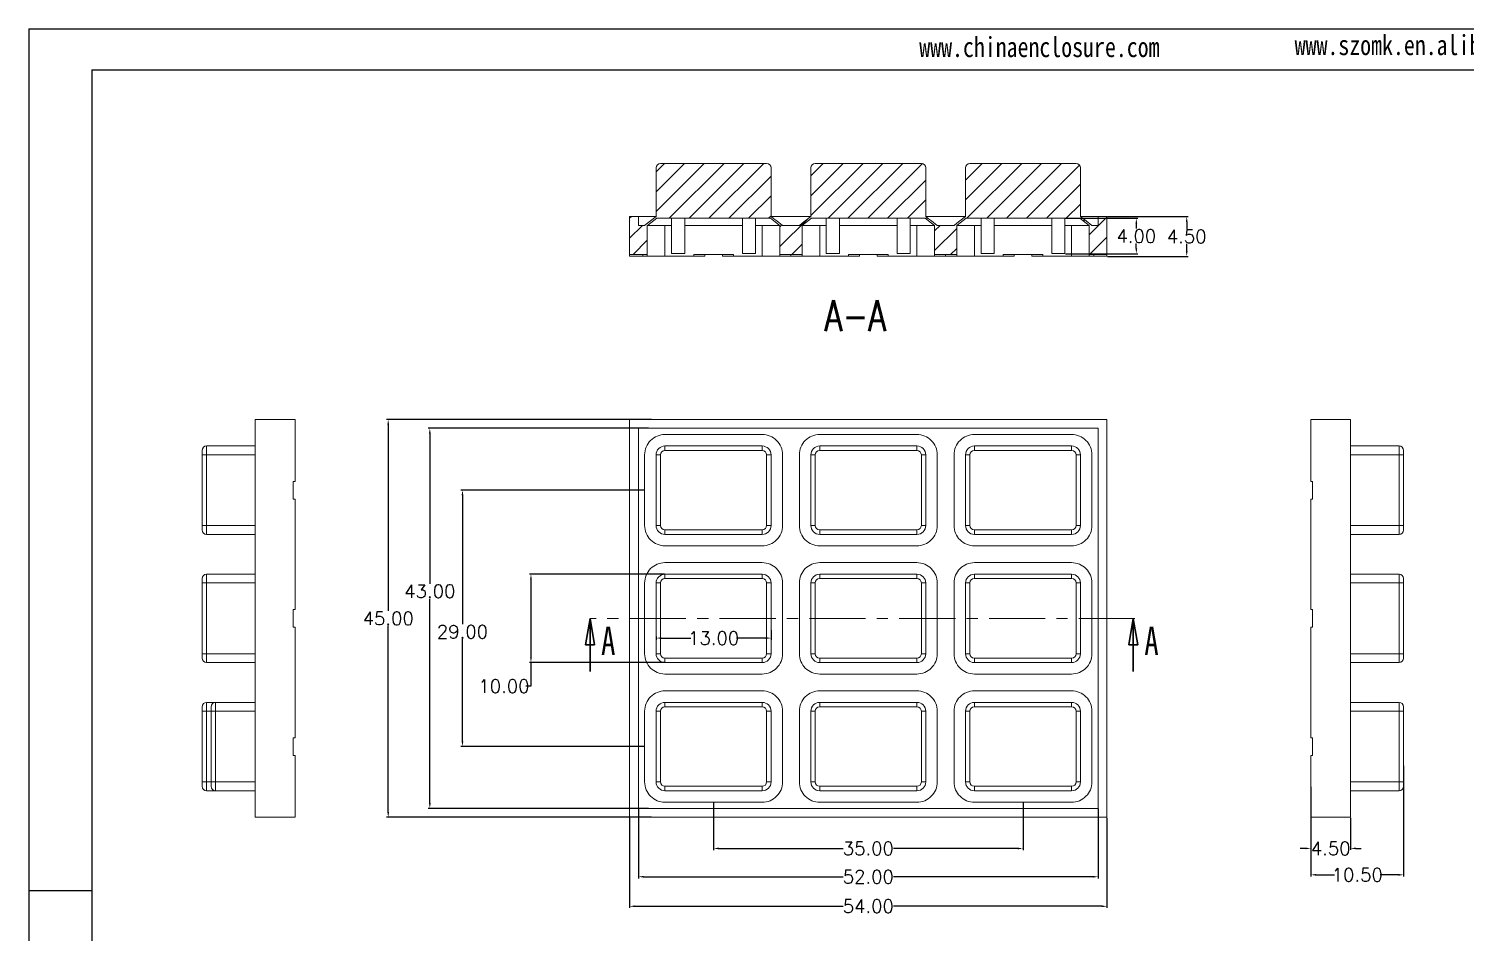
# Model space of a CAD drawing. Header units: inches. Extents: x 1430 to 4816, y 541 to 1061.
# Drawn here: x 4540.1 to 4702.6, y 665.8 to 768 of the extents above; entities that cross this region are included whole.
import ezdxf

# ---------------------------------------------------------------- set-up
doc = ezdxf.new("R2010")
doc.units = ezdxf.units.IN
doc.linetypes.add('CENTER', pattern=[10.16, 6.35, -1.27, 1.27, -1.27])
doc.layers.add('文字', color=81, linetype='Continuous')
doc.styles.add('SLDTEXTSTYLE0', font='TXT', dxfattribs={"width": 0.75})
doc.styles.add('SLDTEXTSTYLE3', font='TXT', dxfattribs={"width": 0.75, "bigfont": 'bigfont'})
doc.styles.get("Standard").update_dxf_attribs({"font": 'txt', "bigfont": 'gbcbig.shx'})
doc.styles.add('宋体', font='', dxfattribs={"width": 0.8, "height": 3.5})
doc.styles.get('宋体').set_extended_font_data('SimSun')
doc.dimstyles.new('2', dxfattribs={"dimtxt": 1.5, "dimasz": 0.6, "dimexe": 0.18, "dimexo": 0.0625, "dimgap": 0.09, "dimtad": 0, "dimtih": 1, "dimtoh": 1, "dimzin": 0, "dimdsep": 46, "dimtxsty": 'Standard', "dimcen": 0, "dimadec": 0, "dimazin": 2, "dimtfac": 1, "dimtofl": 0, "dimtmove": 0, "dimatfit": 3, "dimfxl": 1, "dimtolj": 1, "dimtzin": 0, "dimarcsym": 0})

# ---------------------------------------------------------------- blocks, each defined once
blk = doc.blocks.new('_CLOSED')
at = {"color": 0, "linetype": 'ByBlock', "lineweight": -2}
for p, q in [((-1, 0.166667), (0, 0)), ((-1, 0.166667), (-1, -0.166667)), ((0, 0), (-1, -0.166667)), ((0, 0), (-1, 0))]:
    blk.add_line(p, q, dxfattribs=at)
blk = doc.blocks.new('*D128')
at = {"color": 0, "lineweight": -2}
for p, q in [((4608.07, 678.74), (4608.07, 668.55)), ((4662.07, 678.74), (4662.07, 668.55)), ((4608.67, 668.73), (4632.23, 668.73)), ((4661.47, 668.73), (4637.91, 668.73))]:
    blk.add_line(p, q, dxfattribs=at)
at = {"color": 0}
for points in [[(4608.67, 668.83), (4608.67, 668.63), (4608.07, 668.73)], [(4661.47, 668.83), (4661.47, 668.63), (4662.07, 668.73)]]:
    blk.add_solid(points, dxfattribs=at)
at = {"layer": 'Defpoints', "color": 0}
for p in [(4608.07, 678.8), (4662.07, 678.8), (4662.07, 668.73)]:
    blk.add_point(p, dxfattribs=at)
at = {"color": 0, "insert": (4635.07, 668.73), "char_height": 1.5, "attachment_point": 5}
blk.add_mtext('\\A1;54.00', dxfattribs=at)
blk = doc.blocks.new('*D129')
at = {"color": 0, "lineweight": -2}
for p, q in [((4609.07, 679.74), (4609.07, 671.89)), ((4661.07, 679.74), (4661.07, 671.89)), ((4609.67, 672.07), (4632.23, 672.07)), ((4660.47, 672.07), (4637.91, 672.07))]:
    blk.add_line(p, q, dxfattribs=at)
at = {"color": 0}
for points in [[(4609.67, 672.17), (4609.67, 671.97), (4609.07, 672.07)], [(4660.47, 672.17), (4660.47, 671.97), (4661.07, 672.07)]]:
    blk.add_solid(points, dxfattribs=at)
at = {"layer": 'Defpoints', "color": 0}
for p in [(4609.07, 679.8), (4661.07, 679.8), (4661.07, 672.07)]:
    blk.add_point(p, dxfattribs=at)
at = {"color": 0, "insert": (4635.07, 672.07), "char_height": 1.5, "attachment_point": 5}
blk.add_mtext('\\A1;52.00', dxfattribs=at)
blk = doc.blocks.new('*D130')
at = {"color": 0, "lineweight": -2}
for p, q in [((4617.57, 680.44), (4617.57, 675.09)), ((4652.57, 680.44), (4652.57, 675.09)), ((4618.17, 675.27), (4632.23, 675.27)), ((4651.97, 675.27), (4637.91, 675.27))]:
    blk.add_line(p, q, dxfattribs=at)
at = {"color": 0}
for points in [[(4618.17, 675.37), (4618.17, 675.17), (4617.57, 675.27)], [(4651.97, 675.37), (4651.97, 675.17), (4652.57, 675.27)]]:
    blk.add_solid(points, dxfattribs=at)
at = {"layer": 'Defpoints', "color": 0}
for p in [(4617.57, 680.5), (4652.57, 680.5), (4652.57, 675.27)]:
    blk.add_point(p, dxfattribs=at)
at = {"color": 0, "insert": (4635.07, 675.27), "char_height": 1.5, "attachment_point": 5}
blk.add_mtext('\\A1;35.00', dxfattribs=at)
blk = doc.blocks.new('*D131')
at = {"color": 0, "lineweight": -2}
for p, q in [((4610.53, 723.8), (4580.58, 723.8)), ((4580.76, 723.2), (4580.76, 702.14)), ((4580.76, 679.4), (4580.76, 700.46)), ((4610.53, 678.8), (4580.58, 678.8))]:
    blk.add_line(p, q, dxfattribs=at)
at = {"color": 0}
for points in [[(4580.66, 723.2), (4580.86, 723.2), (4580.76, 723.8)], [(4580.66, 679.4), (4580.86, 679.4), (4580.76, 678.8)]]:
    blk.add_solid(points, dxfattribs=at)
at = {"layer": 'Defpoints', "color": 0}
for p in [(4580.76, 723.8), (4610.59, 723.8), (4610.59, 678.8)]:
    blk.add_point(p, dxfattribs=at)
at = {"color": 0, "insert": (4580.76, 701.3), "char_height": 1.5, "attachment_point": 5}
blk.add_mtext('\\A1;45.00', dxfattribs=at)
blk = doc.blocks.new('*D132')
at = {"color": 0, "lineweight": -2}
for p, q in [((4609.71, 715.8), (4588.98, 715.8)), ((4589.16, 715.2), (4589.16, 700.63)), ((4589.16, 687.4), (4589.16, 698.95)), ((4609.71, 686.8), (4588.98, 686.8))]:
    blk.add_line(p, q, dxfattribs=at)
at = {"color": 0}
for points in [[(4589.06, 715.2), (4589.26, 715.2), (4589.16, 715.8)], [(4589.06, 687.4), (4589.26, 687.4), (4589.16, 686.8)]]:
    blk.add_solid(points, dxfattribs=at)
at = {"layer": 'Defpoints', "color": 0}
for p in [(4589.16, 715.8), (4609.77, 715.8), (4609.77, 686.8)]:
    blk.add_point(p, dxfattribs=at)
at = {"color": 0, "insert": (4589.16, 699.79), "char_height": 1.5, "attachment_point": 5}
blk.add_mtext('\\A1;29.00', dxfattribs=at)
blk = doc.blocks.new('*D133')
at = {"color": 0, "lineweight": -2}
for p, q in [((4610.21, 722.8), (4585.29, 722.8)), ((4585.47, 722.2), (4585.47, 705.2)), ((4585.47, 680.4), (4585.47, 703.52)), ((4610.21, 679.8), (4585.29, 679.8))]:
    blk.add_line(p, q, dxfattribs=at)
at = {"color": 0}
for points in [[(4585.37, 722.2), (4585.57, 722.2), (4585.47, 722.8)], [(4585.37, 680.4), (4585.57, 680.4), (4585.47, 679.8)]]:
    blk.add_solid(points, dxfattribs=at)
at = {"layer": 'Defpoints', "color": 0}
for p in [(4585.47, 722.8), (4610.27, 722.8), (4610.27, 679.8)]:
    blk.add_point(p, dxfattribs=at)
at = {"color": 0, "insert": (4585.47, 704.36), "char_height": 1.5, "attachment_point": 5}
blk.add_mtext('\\A1;43.00', dxfattribs=at)
blk = doc.blocks.new('*D134')
at = {"color": 0, "lineweight": -2}
for p, q in [((4612.01, 706.3), (4596.73, 706.3)), ((4596.91, 705.7), (4596.91, 696.9)), ((4612.01, 696.3), (4596.73, 696.3)), ((4596.91, 696.3), (4596.91, 693.62)), ((4596.91, 693.62), (4596.31, 693.62))]:
    blk.add_line(p, q, dxfattribs=at)
at = {"color": 0}
for points in [[(4596.81, 705.7), (4597.01, 705.7), (4596.91, 706.3)], [(4596.81, 696.9), (4597.01, 696.9), (4596.91, 696.3)]]:
    blk.add_solid(points, dxfattribs=at)
at = {"layer": 'Defpoints', "color": 0}
for p in [(4596.91, 706.3), (4612.07, 706.3), (4612.07, 696.3)]:
    blk.add_point(p, dxfattribs=at)
at = {"color": 0, "insert": (4593.85, 693.62), "char_height": 1.5, "attachment_point": 5}
blk.add_mtext('\\A1;10.00', dxfattribs=at)
blk = doc.blocks.new('*D135')
at = {"color": 0, "lineweight": -2}
for p, q in [((4611.07, 699.23), (4611.07, 698.89)), ((4611.67, 699.07), (4614.98, 699.07)), ((4623.47, 699.07), (4620.16, 699.07)), ((4624.07, 699.97), (4624.07, 698.89))]:
    blk.add_line(p, q, dxfattribs=at)
at = {"color": 0}
for points in [[(4611.67, 699.17), (4611.67, 698.97), (4611.07, 699.07)], [(4623.47, 699.17), (4623.47, 698.97), (4624.07, 699.07)]]:
    blk.add_solid(points, dxfattribs=at)
at = {"layer": 'Defpoints', "color": 0}
for p in [(4611.07, 699.3), (4624.07, 700.03), (4624.07, 699.07)]:
    blk.add_point(p, dxfattribs=at)
at = {"color": 0, "insert": (4617.57, 699.07), "char_height": 1.5, "attachment_point": 5}
blk.add_mtext('\\A1;13.00', dxfattribs=at)
blk = doc.blocks.new('*D136')
at = {"color": 0, "lineweight": -2}
for p, q in [((4685.13, 678.74), (4685.13, 675.1)), ((4689.63, 678.74), (4689.63, 675.1)), ((4684.53, 675.28), (4683.93, 675.28)), ((4690.23, 675.28), (4690.83, 675.28))]:
    blk.add_line(p, q, dxfattribs=at)
at = {"color": 0}
for points in [[(4684.53, 675.38), (4684.53, 675.18), (4685.13, 675.28)], [(4690.23, 675.38), (4690.23, 675.18), (4689.63, 675.28)]]:
    blk.add_solid(points, dxfattribs=at)
at = {"layer": 'Defpoints', "color": 0}
for p in [(4685.13, 678.8), (4689.63, 678.8), (4689.63, 675.28)]:
    blk.add_point(p, dxfattribs=at)
at = {"color": 0, "insert": (4687.38, 675.28), "char_height": 1.5, "attachment_point": 5}
blk.add_mtext('\\A1;4.50', dxfattribs=at)
blk = doc.blocks.new('*D137')
at = {"color": 0, "lineweight": -2}
for p, q in [((4695.63, 684.63), (4695.63, 672.11)), ((4685.13, 682.24), (4685.13, 672.11)), ((4685.73, 672.29), (4687.79, 672.29)), ((4695.03, 672.29), (4692.97, 672.29))]:
    blk.add_line(p, q, dxfattribs=at)
at = {"color": 0}
for points in [[(4685.73, 672.39), (4685.73, 672.19), (4685.13, 672.29)], [(4695.03, 672.39), (4695.03, 672.19), (4695.63, 672.29)]]:
    blk.add_solid(points, dxfattribs=at)
at = {"layer": 'Defpoints', "color": 0}
for p in [(4695.63, 684.7), (4685.13, 682.3), (4695.63, 672.29)]:
    blk.add_point(p, dxfattribs=at)
at = {"color": 0, "insert": (4690.38, 672.29), "char_height": 1.5, "attachment_point": 5}
blk.add_mtext('\\A1;10.50', dxfattribs=at)
blk = doc.blocks.new('*D138')
at = {"color": 0, "lineweight": -2}
for p, q in [((4657.38, 746.55), (4665.57, 746.55)), ((4665.39, 745.95), (4665.39, 745.39)), ((4665.39, 743.15), (4665.39, 743.71)), ((4657.38, 742.55), (4665.57, 742.55))]:
    blk.add_line(p, q, dxfattribs=at)
at = {"color": 0}
for points in [[(4665.29, 745.95), (4665.49, 745.95), (4665.39, 746.55)], [(4665.29, 743.15), (4665.49, 743.15), (4665.39, 742.55)]]:
    blk.add_solid(points, dxfattribs=at)
at = {"layer": 'Defpoints', "color": 0}
for p in [(4657.32, 746.55), (4657.32, 742.55), (4665.39, 742.55)]:
    blk.add_point(p, dxfattribs=at)
at = {"color": 0, "insert": (4665.39, 744.55), "char_height": 1.5, "attachment_point": 5}
blk.add_mtext('\\A1;4.00', dxfattribs=at)
blk = doc.blocks.new('*D139')
at = {"color": 0, "lineweight": -2}
for p, q in [((4662.13, 746.75), (4671.27, 746.75)), ((4671.09, 746.15), (4671.09, 745.34)), ((4671.09, 742.85), (4671.09, 743.66)), ((4662.13, 742.25), (4671.27, 742.25))]:
    blk.add_line(p, q, dxfattribs=at)
at = {"color": 0}
for points in [[(4670.99, 746.15), (4671.19, 746.15), (4671.09, 746.75)], [(4670.99, 742.85), (4671.19, 742.85), (4671.09, 742.25)]]:
    blk.add_solid(points, dxfattribs=at)
at = {"layer": 'Defpoints', "color": 0}
for p in [(4662.07, 746.75), (4671.09, 746.75), (4662.07, 742.25)]:
    blk.add_point(p, dxfattribs=at)
at = {"color": 0, "insert": (4671.09, 744.5), "char_height": 1.5, "attachment_point": 5}
blk.add_mtext('\\A1;4.50', dxfattribs=at)

msp = doc.modelspace()

# ---------------------------------------------------------------- hatches: boundary and pattern name
at = {"linetype": 'Continuous', "lineweight": 0}
h = msp.add_hatch(dxfattribs=at)
h.set_pattern_fill('ANSI31', color=4, scale=0.5, style=0)
edge = h.paths.add_edge_path(flags=0)
edge.add_line((4611.07, 746.755), (4609.77, 745.755))
edge.add_line((4609.77, 745.755), (4609.07, 745.755))
edge.add_line((4609.07, 745.755), (4609.07, 746.755))
edge.add_line((4609.07, 746.755), (4608.07, 746.755))
edge.add_line((4608.07, 746.755), (4608.07, 742.455))
edge.add_line((4608.07, 742.455), (4610.07, 742.455))
edge.add_line((4610.07, 742.455), (4610.07, 745.755))
edge.add_line((4610.07, 745.755), (4610.098, 745.755))
edge.add_spline(control_points=[(4610.098, 745.755), (4610.22, 745.848), (4610.342, 745.942), (4610.464, 746.036), (4610.578, 746.123), (4610.691, 746.21), (4610.804, 746.298), (4610.916, 746.383), (4611.027, 746.469), (4611.138, 746.555)], knot_values=[0.0000079, 0.0000079, 0.0000079, 0.0000079, 0.0004694, 0.0004694, 0.0004694, 0.0008986, 0.0008986, 0.0008986, 0.00132, 0.00132, 0.00132, 0.00132], weights=[1, 1, 1, 1, 1, 1, 1, 1, 1, 1], degree=3, periodic=0)
edge.add_line((4611.138, 746.555), (4624.002, 746.555))
edge.add_spline(control_points=[(4624.002, 746.555), (4624.124, 746.461), (4624.246, 746.367), (4624.368, 746.273), (4624.481, 746.186), (4624.595, 746.099), (4624.708, 746.011), (4624.82, 745.926), (4624.931, 745.84), (4625.042, 745.755)], knot_values=[0.0000079, 0.0000079, 0.0000079, 0.0000079, 0.0004694, 0.0004694, 0.0004694, 0.0008986, 0.0008986, 0.0008986, 0.00132, 0.00132, 0.00132, 0.00132], weights=[1, 1, 1, 1, 1, 1, 1, 1, 1, 1], degree=3, periodic=0)
edge.add_line((4625.042, 745.755), (4625.07, 745.755))
edge.add_line((4625.07, 745.755), (4625.07, 742.455))
edge.add_line((4625.07, 742.455), (4627.57, 742.455))
edge.add_line((4627.57, 742.455), (4627.57, 745.755))
edge.add_line((4627.57, 745.755), (4627.598, 745.755))
edge.add_spline(control_points=[(4627.598, 745.755), (4627.72, 745.848), (4627.842, 745.942), (4627.964, 746.036), (4628.078, 746.123), (4628.191, 746.21), (4628.304, 746.298), (4628.416, 746.383), (4628.527, 746.469), (4628.638, 746.555)], knot_values=[0.0000079, 0.0000079, 0.0000079, 0.0000079, 0.0004694, 0.0004694, 0.0004694, 0.0008986, 0.0008986, 0.0008986, 0.00132, 0.00132, 0.00132, 0.00132], weights=[1, 1, 1, 1, 1, 1, 1, 1, 1, 1], degree=3, periodic=0)
edge.add_line((4628.638, 746.555), (4641.502, 746.555))
edge.add_spline(control_points=[(4641.502, 746.555), (4641.624, 746.461), (4641.746, 746.367), (4641.868, 746.273), (4641.981, 746.186), (4642.095, 746.099), (4642.208, 746.011), (4642.32, 745.926), (4642.431, 745.84), (4642.542, 745.755)], knot_values=[0.0000079, 0.0000079, 0.0000079, 0.0000079, 0.0004694, 0.0004694, 0.0004694, 0.0008986, 0.0008986, 0.0008986, 0.00132, 0.00132, 0.00132, 0.00132], weights=[1, 1, 1, 1, 1, 1, 1, 1, 1, 1], degree=3, periodic=0)
edge.add_line((4642.542, 745.755), (4642.57, 745.755))
edge.add_line((4642.57, 745.755), (4642.57, 742.455))
edge.add_line((4642.57, 742.455), (4645.07, 742.455))
edge.add_line((4645.07, 742.455), (4645.07, 745.755))
edge.add_line((4645.07, 745.755), (4645.098, 745.755))
edge.add_spline(control_points=[(4645.098, 745.755), (4645.22, 745.848), (4645.342, 745.942), (4645.464, 746.036), (4645.578, 746.123), (4645.691, 746.21), (4645.804, 746.298), (4645.916, 746.383), (4646.027, 746.469), (4646.138, 746.555)], knot_values=[0.0000079, 0.0000079, 0.0000079, 0.0000079, 0.0004694, 0.0004694, 0.0004694, 0.0008986, 0.0008986, 0.0008986, 0.00132, 0.00132, 0.00132, 0.00132], weights=[1, 1, 1, 1, 1, 1, 1, 1, 1, 1], degree=3, periodic=0)
edge.add_line((4646.138, 746.555), (4659.002, 746.555))
edge.add_spline(control_points=[(4659.002, 746.555), (4659.124, 746.461), (4659.246, 746.367), (4659.368, 746.273), (4659.481, 746.186), (4659.595, 746.099), (4659.708, 746.011), (4659.82, 745.926), (4659.931, 745.84), (4660.042, 745.755)], knot_values=[0.0000079, 0.0000079, 0.0000079, 0.0000079, 0.0004694, 0.0004694, 0.0004694, 0.0008986, 0.0008986, 0.0008986, 0.00132, 0.00132, 0.00132, 0.00132], weights=[1, 1, 1, 1, 1, 1, 1, 1, 1, 1], degree=3, periodic=0)
edge.add_line((4660.042, 745.755), (4660.07, 745.755))
edge.add_line((4660.07, 745.755), (4660.07, 742.455))
edge.add_line((4660.07, 742.455), (4662.07, 742.455))
edge.add_line((4662.07, 742.455), (4662.07, 746.755))
edge.add_line((4662.07, 746.755), (4661.07, 746.755))
edge.add_line((4661.07, 746.755), (4661.07, 745.755))
edge.add_line((4661.07, 745.755), (4660.37, 745.755))
edge.add_line((4660.37, 745.755), (4659.07, 746.755))
edge.add_line((4659.07, 746.755), (4659.07, 752.255))
edge.add_arc((4658.57, 752.255), 0.5, 0, 90)
edge.add_line((4658.57, 752.755), (4646.57, 752.755))
edge.add_arc((4646.57, 752.255), 0.5, 90, 180)
edge.add_line((4646.07, 752.255), (4646.07, 746.755))
edge.add_line((4646.07, 746.755), (4644.77, 745.755))
edge.add_line((4644.77, 745.755), (4642.87, 745.755))
edge.add_line((4642.87, 745.755), (4641.57, 746.755))
edge.add_line((4641.57, 746.755), (4641.57, 752.255))
edge.add_arc((4641.07, 752.255), 0.5, 0, 90)
edge.add_line((4641.07, 752.755), (4629.07, 752.755))
edge.add_arc((4629.07, 752.255), 0.5, 90, 180)
edge.add_line((4628.57, 752.255), (4628.57, 746.755))
edge.add_line((4628.57, 746.755), (4627.27, 745.755))
edge.add_line((4627.27, 745.755), (4625.37, 745.755))
edge.add_line((4625.37, 745.755), (4624.07, 746.755))
edge.add_line((4624.07, 746.755), (4624.07, 752.255))
edge.add_arc((4623.57, 752.255), 0.5, 0, 90)
edge.add_line((4623.57, 752.755), (4611.57, 752.755))
edge.add_arc((4611.57, 752.255), 0.5, 90, 180)
edge.add_line((4611.07, 752.255), (4611.07, 746.755))

# ---------------------------------------------------------------- linework, layer by layer
for p, q in [((4540.095, 767.996), (4815.937, 767.996)), ((4540.095, 767.996), (4540.095, 572.957)), ((4547.233, 763.353), (4811.293, 763.353)), ((4547.233, 763.353), (4547.233, 577.601)), ((4547.233, 670.477), (4540.095, 670.477))]:
    msp.add_line(p, q)
at = {"color": 7, "linetype": 'Continuous', "lineweight": 15}
for p, q in [((4611.57, 752.755), (4623.57, 752.755)), ((4629.07, 752.755), (4641.07, 752.755)), ((4646.57, 752.755), (4658.57, 752.755)), ((4611.07, 752.255), (4611.07, 746.755)), ((4624.07, 746.755), (4624.07, 752.255)), ((4628.57, 752.255), (4628.57, 746.755)), ((4641.57, 746.755), (4641.57, 752.255)), ((4646.07, 752.255), (4646.07, 746.755)), ((4659.07, 746.755), (4659.07, 752.255)), ((4608.07, 746.755), (4608.07, 742.455)), ((4608.07, 746.755), (4609.07, 746.755)), ((4609.07, 745.755), (4609.07, 746.755)), ((4611.05, 746.755), (4609.07, 746.755)), ((4611.138, 746.555), (4624.002, 746.555)), ((4612.82, 746.555), (4612.82, 742.555)), ((4614.32, 742.555), (4614.32, 746.555)), ((4620.82, 746.555), (4620.82, 742.555)), ((4622.32, 742.555), (4622.32, 746.555)), ((4628.55, 746.755), (4624.091, 746.755)), ((4628.638, 746.555), (4641.502, 746.555)), ((4630.32, 746.555), (4630.32, 742.555)), ((4631.82, 742.555), (4631.82, 746.555)), ((4638.32, 746.555), (4638.32, 742.555)), ((4639.82, 742.555), (4639.82, 746.555)), ((4646.05, 746.755), (4641.591, 746.755)), ((4646.138, 746.555), (4659.002, 746.555)), ((4647.82, 746.555), (4647.82, 742.555)), ((4649.32, 742.555), (4649.32, 746.555)), ((4655.82, 746.555), (4655.82, 742.555)), ((4657.32, 742.555), (4657.32, 746.555)), ((4661.07, 746.755), (4659.091, 746.755)), ((4661.07, 746.755), (4661.07, 745.755)), ((4661.07, 746.755), (4662.07, 746.755)), ((4662.07, 742.455), (4662.07, 746.755)), ((4609.77, 745.755), (4609.07, 745.755)), ((4610.07, 742.455), (4610.07, 745.755)), ((4610.07, 745.755), (4610.098, 745.755)), ((4612.07, 745.755), (4612.07, 742.255)), ((4623.07, 745.755), (4623.07, 742.255)), ((4625.042, 745.755), (4625.07, 745.755)), ((4625.07, 745.755), (4625.07, 742.455)), ((4627.27, 745.755), (4625.37, 745.755)), ((4627.57, 742.455), (4627.57, 745.755)), ((4627.57, 745.755), (4627.598, 745.755)), ((4627.623, 745.755), (4627.57, 745.755)), ((4629.57, 745.755), (4629.57, 742.255)), ((4640.57, 745.755), (4640.57, 742.255)), ((4642.542, 745.755), (4642.57, 745.755)), ((4642.57, 745.755), (4642.57, 742.455)), ((4644.77, 745.755), (4642.87, 745.755)), ((4645.07, 742.455), (4645.07, 745.755)), ((4645.07, 745.755), (4645.098, 745.755)), ((4645.123, 745.755), (4645.07, 745.755)), ((4647.07, 745.755), (4647.07, 742.255)), ((4658.07, 745.755), (4658.07, 742.255)), ((4660.042, 745.755), (4660.07, 745.755)), ((4660.07, 745.755), (4660.07, 742.455)), ((4661.07, 745.755), (4660.37, 745.755)), ((4610.07, 742.455), (4608.07, 742.455)), ((4608.07, 742.255), (4608.07, 742.455)), ((4608.07, 742.255), (4609.57, 742.255)), ((4609.57, 742.255), (4609.57, 742.455)), ((4610.07, 742.255), (4609.57, 742.255)), ((4610.07, 742.455), (4610.07, 742.255)), ((4610.07, 742.255), (4612.07, 742.255)), ((4612.07, 742.255), (4615.32, 742.255)), ((4614.32, 742.555), (4612.82, 742.555)), ((4619.82, 742.455), (4615.32, 742.455)), ((4615.32, 742.255), (4615.32, 742.455)), ((4616.57, 742.255), (4615.32, 742.255)), ((4616.57, 742.255), (4616.57, 742.455)), ((4618.57, 742.255), (4618.57, 742.455)), ((4619.82, 742.255), (4618.57, 742.255)), ((4619.82, 742.455), (4619.82, 742.255)), ((4619.82, 742.255), (4623.07, 742.255)), ((4622.32, 742.555), (4620.82, 742.555)), ((4623.07, 742.255), (4625.07, 742.255)), ((4627.57, 742.455), (4625.07, 742.455)), ((4625.07, 742.255), (4625.07, 742.455)), ((4626.32, 742.255), (4625.07, 742.255)), ((4626.32, 742.255), (4626.32, 742.455)), ((4627.57, 742.255), (4626.32, 742.255)), ((4627.57, 742.455), (4627.57, 742.255)), ((4627.57, 742.255), (4629.57, 742.255)), ((4629.57, 742.255), (4632.82, 742.255)), ((4631.82, 742.555), (4630.32, 742.555)), ((4632.82, 742.255), (4632.82, 742.455)), ((4637.32, 742.455), (4632.82, 742.455)), ((4634.07, 742.255), (4632.82, 742.255)), ((4634.07, 742.455), (4634.07, 742.255)), ((4636.07, 742.255), (4636.07, 742.455)), ((4637.32, 742.255), (4636.07, 742.255)), ((4637.32, 742.455), (4637.32, 742.255)), ((4637.32, 742.255), (4640.57, 742.255)), ((4639.82, 742.555), (4638.32, 742.555)), ((4640.57, 742.255), (4642.57, 742.255)), ((4645.07, 742.455), (4642.57, 742.455)), ((4642.57, 742.255), (4642.57, 742.455)), ((4643.82, 742.255), (4642.57, 742.255)), ((4643.82, 742.255), (4643.82, 742.455)), ((4645.07, 742.255), (4643.82, 742.255)), ((4645.07, 742.455), (4645.07, 742.255)), ((4645.07, 742.255), (4647.07, 742.255)), ((4647.07, 742.255), (4650.32, 742.255)), ((4649.32, 742.555), (4647.82, 742.555)), ((4650.32, 742.255), (4650.32, 742.455)), ((4654.82, 742.455), (4650.32, 742.455)), ((4651.57, 742.255), (4650.32, 742.255)), ((4651.57, 742.455), (4651.57, 742.255)), ((4653.57, 742.255), (4653.57, 742.455)), ((4654.82, 742.255), (4653.57, 742.255)), ((4654.82, 742.455), (4654.82, 742.255)), ((4654.82, 742.255), (4658.07, 742.255)), ((4657.32, 742.555), (4655.82, 742.555)), ((4658.07, 742.255), (4660.07, 742.255)), ((4662.07, 742.455), (4660.07, 742.455)), ((4660.07, 742.255), (4660.07, 742.455)), ((4660.57, 742.255), (4660.07, 742.255)), ((4660.57, 742.455), (4660.57, 742.255)), ((4660.57, 742.255), (4662.07, 742.255)), ((4662.07, 742.455), (4662.07, 742.255)), ((4565.723, 678.8), (4565.723, 723.8)), ((4565.723, 723.8), (4570.223, 723.8)), ((4570.223, 716.8), (4570.223, 723.8)), ((4608.07, 723.8), (4608.07, 678.8)), ((4662.07, 723.8), (4608.07, 723.8)), ((4662.07, 678.8), (4662.07, 723.8)), ((4689.625, 723.8), (4685.125, 723.8)), ((4685.125, 723.8), (4685.125, 716.8)), ((4689.625, 723.8), (4689.625, 678.8)), ((4609.07, 722.8), (4609.07, 679.8)), ((4661.07, 722.8), (4609.07, 722.8)), ((4623.07, 722.1), (4612.07, 722.1)), ((4640.57, 722.1), (4629.57, 722.1)), ((4658.07, 722.1), (4647.07, 722.1)), ((4661.07, 679.8), (4661.07, 722.8)), ((4559.723, 719.8), (4559.723, 720.3)), ((4560.223, 720.8), (4560.223, 719.8)), ((4560.223, 720.8), (4565.723, 720.8)), ((4612.07, 720.8), (4623.07, 720.8)), ((4612.07, 720.8), (4612.07, 720.3)), ((4623.07, 720.3), (4612.07, 720.3)), ((4623.07, 720.8), (4623.07, 720.3)), ((4629.57, 720.8), (4629.57, 720.3)), ((4629.57, 720.8), (4640.57, 720.8)), ((4640.57, 720.3), (4629.57, 720.3)), ((4640.57, 720.8), (4640.57, 720.3)), ((4647.07, 720.8), (4647.07, 720.3)), ((4647.07, 720.8), (4658.07, 720.8)), ((4658.07, 720.3), (4647.07, 720.3)), ((4658.07, 720.8), (4658.07, 720.3)), ((4695.125, 720.8), (4689.625, 720.8)), ((4695.125, 719.8), (4695.125, 720.8)), ((4695.625, 720.3), (4695.625, 719.8)), ((4560.223, 719.8), (4559.723, 719.8)), ((4559.723, 711.8), (4559.723, 719.8)), ((4560.223, 719.8), (4560.223, 711.8)), ((4560.223, 719.8), (4565.723, 719.8)), ((4609.77, 719.8), (4609.77, 711.8)), ((4611.07, 719.8), (4611.57, 719.8)), ((4611.07, 711.8), (4611.07, 719.8)), ((4611.57, 719.8), (4611.57, 711.8)), ((4624.07, 719.8), (4623.57, 719.8)), ((4623.57, 711.8), (4623.57, 719.8)), ((4624.07, 719.8), (4624.07, 711.8)), ((4625.37, 711.8), (4625.37, 719.8)), ((4627.27, 719.8), (4627.27, 711.8)), ((4628.57, 711.8), (4628.57, 719.8)), ((4628.57, 719.8), (4629.07, 719.8)), ((4629.07, 719.8), (4629.07, 711.8)), ((4641.57, 719.8), (4641.07, 719.8)), ((4641.07, 711.8), (4641.07, 719.8)), ((4641.57, 719.8), (4641.57, 711.8)), ((4642.87, 711.8), (4642.87, 719.8)), ((4644.77, 719.8), (4644.77, 711.8)), ((4646.07, 711.8), (4646.07, 719.8)), ((4646.07, 719.8), (4646.57, 719.8)), ((4646.57, 719.8), (4646.57, 711.8)), ((4659.07, 719.8), (4658.57, 719.8)), ((4658.57, 711.8), (4658.57, 719.8)), ((4659.07, 719.8), (4659.07, 711.8)), ((4660.37, 711.8), (4660.37, 719.8)), ((4695.125, 719.8), (4689.625, 719.8)), ((4695.125, 711.8), (4695.125, 719.8)), ((4695.125, 719.8), (4695.625, 719.8)), ((4695.625, 719.8), (4695.625, 711.8)), ((4570.023, 716.8), (4570.223, 716.8)), ((4570.023, 716.8), (4570.023, 714.8)), ((4685.125, 716.8), (4685.325, 716.8)), ((4685.325, 714.8), (4685.325, 716.8)), ((4570.223, 714.8), (4570.023, 714.8)), ((4570.223, 702.3), (4570.223, 714.8)), ((4685.325, 714.8), (4685.125, 714.8)), ((4685.125, 714.8), (4685.125, 702.3)), ((4559.723, 711.8), (4560.223, 711.8)), ((4559.723, 711.3), (4559.723, 711.8)), ((4560.223, 711.8), (4565.723, 711.8)), ((4560.223, 711.8), (4560.223, 710.8)), ((4611.57, 711.8), (4611.07, 711.8)), ((4623.57, 711.8), (4624.07, 711.8)), ((4629.07, 711.8), (4628.57, 711.8)), ((4641.07, 711.8), (4641.57, 711.8)), ((4646.57, 711.8), (4646.07, 711.8)), ((4658.57, 711.8), (4659.07, 711.8)), ((4695.125, 711.8), (4689.625, 711.8)), ((4695.125, 710.8), (4695.125, 711.8)), ((4695.625, 711.8), (4695.125, 711.8)), ((4695.625, 711.8), (4695.625, 711.3)), ((4560.223, 710.8), (4565.723, 710.8)), ((4612.07, 711.3), (4623.07, 711.3)), ((4612.07, 711.3), (4612.07, 710.8)), ((4623.07, 710.8), (4612.07, 710.8)), ((4623.07, 711.3), (4623.07, 710.8)), ((4629.57, 711.3), (4629.57, 710.8)), ((4629.57, 711.3), (4640.57, 711.3)), ((4640.57, 710.8), (4629.57, 710.8)), ((4640.57, 711.3), (4640.57, 710.8)), ((4647.07, 711.3), (4647.07, 710.8)), ((4647.07, 711.3), (4658.07, 711.3)), ((4658.07, 710.8), (4647.07, 710.8)), ((4658.07, 711.3), (4658.07, 710.8)), ((4695.125, 710.8), (4689.625, 710.8)), ((4612.07, 709.5), (4623.07, 709.5)), ((4629.57, 709.5), (4640.57, 709.5)), ((4647.07, 709.5), (4658.07, 709.5)), ((4623.07, 707.6), (4612.07, 707.6)), ((4640.57, 707.6), (4629.57, 707.6)), ((4658.07, 707.6), (4647.07, 707.6)), ((4559.723, 705.3), (4559.723, 705.8)), ((4559.723, 697.3), (4559.723, 705.3)), ((4560.223, 705.3), (4559.723, 705.3)), ((4560.223, 706.3), (4560.223, 705.3)), ((4560.223, 706.3), (4565.723, 706.3)), ((4560.223, 705.3), (4560.223, 697.3)), ((4560.223, 705.3), (4565.723, 705.3)), ((4609.77, 705.3), (4609.77, 697.3)), ((4611.07, 697.3), (4611.07, 705.3)), ((4611.07, 705.3), (4611.57, 705.3)), ((4611.57, 705.3), (4611.57, 697.3)), ((4612.07, 706.3), (4612.07, 705.8)), ((4612.07, 706.3), (4623.07, 706.3)), ((4623.07, 705.8), (4612.07, 705.8)), ((4623.07, 706.3), (4623.07, 705.8)), ((4624.07, 705.3), (4623.57, 705.3)), ((4623.57, 697.3), (4623.57, 705.3)), ((4624.07, 705.3), (4624.07, 697.3)), ((4625.37, 697.3), (4625.37, 705.3)), ((4627.27, 705.3), (4627.27, 697.3)), ((4628.57, 697.3), (4628.57, 705.3)), ((4628.57, 705.3), (4629.07, 705.3)), ((4629.07, 705.3), (4629.07, 697.3)), ((4629.57, 706.3), (4629.57, 705.8)), ((4629.57, 706.3), (4640.57, 706.3)), ((4640.57, 705.8), (4629.57, 705.8)), ((4640.57, 706.3), (4640.57, 705.8)), ((4641.57, 705.3), (4641.07, 705.3)), ((4641.07, 697.3), (4641.07, 705.3)), ((4641.57, 705.3), (4641.57, 697.3)), ((4642.87, 697.3), (4642.87, 705.3)), ((4644.77, 705.3), (4644.77, 697.3)), ((4646.07, 697.3), (4646.07, 705.3)), ((4646.07, 705.3), (4646.57, 705.3)), ((4646.57, 705.3), (4646.57, 697.3)), ((4647.07, 706.3), (4647.07, 705.8)), ((4647.07, 706.3), (4658.07, 706.3)), ((4658.07, 705.8), (4647.07, 705.8)), ((4658.07, 706.3), (4658.07, 705.8)), ((4659.07, 705.3), (4658.57, 705.3)), ((4658.57, 697.3), (4658.57, 705.3)), ((4659.07, 705.3), (4659.07, 697.3)), ((4660.37, 697.3), (4660.37, 705.3)), ((4695.125, 706.3), (4689.625, 706.3)), ((4695.125, 705.3), (4689.625, 705.3)), ((4695.125, 705.3), (4695.125, 706.3)), ((4695.125, 697.3), (4695.125, 705.3)), ((4695.125, 705.3), (4695.625, 705.3)), ((4695.625, 705.8), (4695.625, 705.3)), ((4695.625, 705.3), (4695.625, 697.3)), ((4570.023, 702.3), (4570.223, 702.3)), ((4570.023, 702.3), (4570.023, 700.3)), ((4685.125, 702.3), (4685.325, 702.3)), ((4685.325, 700.3), (4685.325, 702.3)), ((4570.223, 700.3), (4570.023, 700.3)), ((4570.223, 687.8), (4570.223, 700.3)), ((4685.325, 700.3), (4685.125, 700.3)), ((4685.125, 700.3), (4685.125, 687.8)), ((4559.723, 696.8), (4559.723, 697.3)), ((4559.723, 697.3), (4560.223, 697.3)), ((4560.223, 697.3), (4565.723, 697.3)), ((4560.223, 697.3), (4560.223, 696.3)), ((4611.57, 697.3), (4611.07, 697.3)), ((4623.57, 697.3), (4624.07, 697.3)), ((4629.07, 697.3), (4628.57, 697.3)), ((4641.07, 697.3), (4641.57, 697.3)), ((4646.57, 697.3), (4646.07, 697.3)), ((4658.57, 697.3), (4659.07, 697.3)), ((4695.125, 697.3), (4689.625, 697.3)), ((4695.125, 696.3), (4695.125, 697.3)), ((4695.625, 697.3), (4695.125, 697.3)), ((4695.625, 697.3), (4695.625, 696.8)), ((4560.223, 696.3), (4565.723, 696.3)), ((4612.07, 696.8), (4612.07, 696.3)), ((4612.07, 696.8), (4623.07, 696.8)), ((4623.07, 696.3), (4612.07, 696.3)), ((4623.07, 696.8), (4623.07, 696.3)), ((4629.57, 696.8), (4629.57, 696.3)), ((4629.57, 696.8), (4640.57, 696.8)), ((4640.57, 696.3), (4629.57, 696.3)), ((4640.57, 696.8), (4640.57, 696.3)), ((4647.07, 696.8), (4647.07, 696.3)), ((4647.07, 696.8), (4658.07, 696.8)), ((4658.07, 696.3), (4647.07, 696.3)), ((4658.07, 696.8), (4658.07, 696.3)), ((4695.125, 696.3), (4689.625, 696.3)), ((4612.07, 695), (4623.07, 695)), ((4629.57, 695), (4640.57, 695)), ((4647.07, 695), (4658.07, 695)), ((4623.07, 693.1), (4612.07, 693.1)), ((4640.57, 693.1), (4629.57, 693.1)), ((4658.07, 693.1), (4647.07, 693.1)), ((4559.723, 690.8), (4559.723, 691.3)), ((4559.723, 682.8), (4559.723, 690.8)), ((4560.223, 690.8), (4559.723, 690.8)), ((4560.223, 691.8), (4560.223, 690.8)), ((4560.223, 691.8), (4561.223, 691.8)), ((4560.223, 690.8), (4560.223, 682.8)), ((4560.723, 690.8), (4560.723, 691.3)), ((4561.223, 690.8), (4560.723, 690.8)), ((4560.723, 682.8), (4560.723, 690.8)), ((4561.223, 691.8), (4561.223, 690.8)), ((4561.223, 691.8), (4565.723, 691.8)), ((4561.223, 690.8), (4561.223, 682.8)), ((4561.223, 690.8), (4565.723, 690.8)), ((4609.77, 690.8), (4609.77, 682.8)), ((4611.07, 682.8), (4611.07, 690.8)), ((4611.07, 690.8), (4611.57, 690.8)), ((4611.57, 690.8), (4611.57, 682.8)), ((4612.07, 691.8), (4612.07, 691.3)), ((4612.07, 691.8), (4623.07, 691.8)), ((4623.07, 691.3), (4612.07, 691.3)), ((4623.07, 691.8), (4623.07, 691.3)), ((4624.07, 690.8), (4623.57, 690.8)), ((4623.57, 682.8), (4623.57, 690.8)), ((4624.07, 690.8), (4624.07, 682.8)), ((4625.37, 682.8), (4625.37, 690.8)), ((4627.27, 690.8), (4627.27, 682.8)), ((4628.57, 682.8), (4628.57, 690.8)), ((4628.57, 690.8), (4629.07, 690.8)), ((4629.07, 690.8), (4629.07, 682.8)), ((4629.57, 691.8), (4629.57, 691.3)), ((4629.57, 691.8), (4640.57, 691.8)), ((4640.57, 691.3), (4629.57, 691.3)), ((4640.57, 691.8), (4640.57, 691.3)), ((4641.57, 690.8), (4641.07, 690.8)), ((4641.07, 682.8), (4641.07, 690.8)), ((4641.57, 690.8), (4641.57, 682.8)), ((4642.87, 682.8), (4642.87, 690.8)), ((4644.77, 690.8), (4644.77, 682.8)), ((4646.07, 690.8), (4646.57, 690.8)), ((4646.07, 682.8), (4646.07, 690.8)), ((4646.57, 690.8), (4646.57, 682.8)), ((4647.07, 691.8), (4658.07, 691.8)), ((4647.07, 691.8), (4647.07, 691.3)), ((4658.07, 691.3), (4647.07, 691.3)), ((4658.07, 691.8), (4658.07, 691.3)), ((4658.57, 682.8), (4658.57, 690.8)), ((4659.07, 690.8), (4658.57, 690.8)), ((4659.07, 690.8), (4659.07, 682.8)), ((4660.37, 682.8), (4660.37, 690.8)), ((4695.125, 691.8), (4689.625, 691.8)), ((4695.125, 690.8), (4689.625, 690.8)), ((4695.125, 690.8), (4695.125, 691.8)), ((4695.125, 682.8), (4695.125, 690.8)), ((4695.125, 690.8), (4695.625, 690.8)), ((4695.625, 691.3), (4695.625, 690.8)), ((4695.625, 690.8), (4695.625, 682.8)), ((4570.023, 687.8), (4570.023, 685.8)), ((4570.023, 687.8), (4570.223, 687.8)), ((4685.125, 687.8), (4685.325, 687.8)), ((4685.325, 685.8), (4685.325, 687.8)), ((4570.223, 685.8), (4570.023, 685.8)), ((4570.223, 678.8), (4570.223, 685.8)), ((4685.325, 685.8), (4685.125, 685.8)), ((4685.125, 685.8), (4685.125, 678.8)), ((4559.723, 682.8), (4560.223, 682.8)), ((4559.723, 682.3), (4559.723, 682.8)), ((4560.223, 682.8), (4560.223, 681.8)), ((4560.723, 682.8), (4561.223, 682.8)), ((4560.723, 682.3), (4560.723, 682.8)), ((4561.223, 682.8), (4565.723, 682.8)), ((4561.223, 682.8), (4561.223, 681.8)), ((4611.57, 682.8), (4611.07, 682.8)), ((4623.57, 682.8), (4624.07, 682.8)), ((4629.07, 682.8), (4628.57, 682.8)), ((4641.07, 682.8), (4641.57, 682.8)), ((4646.57, 682.8), (4646.07, 682.8)), ((4658.57, 682.8), (4659.07, 682.8)), ((4695.125, 682.8), (4689.625, 682.8)), ((4695.125, 681.8), (4695.125, 682.8)), ((4695.625, 682.8), (4695.125, 682.8)), ((4695.625, 682.8), (4695.625, 682.3)), ((4560.223, 681.8), (4561.223, 681.8)), ((4561.223, 681.8), (4565.723, 681.8)), ((4612.07, 682.3), (4623.07, 682.3)), ((4612.07, 682.3), (4612.07, 681.8)), ((4623.07, 681.8), (4612.07, 681.8)), ((4623.07, 682.3), (4623.07, 681.8)), ((4629.57, 682.3), (4629.57, 681.8)), ((4629.57, 682.3), (4640.57, 682.3)), ((4640.57, 681.8), (4629.57, 681.8)), ((4640.57, 682.3), (4640.57, 681.8)), ((4647.07, 682.3), (4658.07, 682.3)), ((4647.07, 682.3), (4647.07, 681.8)), ((4658.07, 681.8), (4647.07, 681.8)), ((4658.07, 682.3), (4658.07, 681.8)), ((4695.125, 681.8), (4689.625, 681.8)), ((4609.07, 679.8), (4661.07, 679.8)), ((4612.07, 680.5), (4623.07, 680.5)), ((4629.57, 680.5), (4640.57, 680.5)), ((4647.07, 680.5), (4658.07, 680.5)), ((4565.723, 678.8), (4570.223, 678.8)), ((4608.07, 678.8), (4662.07, 678.8)), ((4689.625, 678.8), (4685.125, 678.8))]:
    msp.add_line(p, q, dxfattribs=at)
at = {"color": 1, "linetype": 'CENTER', "lineweight": 0}
msp.add_line((4665.238, 701.3), (4603.59, 701.3), dxfattribs=at)
at = {"color": 7, "linetype": 'Continuous', "lineweight": 30}
for p, q in [((4603.59, 695.3), (4603.59, 701.3)), ((4665.044, 695.3), (4665.044, 701.3))]:
    msp.add_line(p, q, dxfattribs=at)
at = {"color": 8, "linetype": 'Continuous', "lineweight": 15}
for p, q in [((4560.223, 690.8), (4560.723, 690.8)), ((4560.223, 682.8), (4560.723, 682.8))]:
    msp.add_line(p, q, dxfattribs=at)
at = {"color": 7, "linetype": 'Continuous', "lineweight": 15, "flags": 128}
for points in [[(4609.77, 745.755), (4610.098, 746.007), (4610.426, 746.259), (4611.07, 746.755)], [(4610.098, 745.755), (4610.464, 746.036), (4610.804, 746.298), (4611.138, 746.555)], [(4624.002, 746.555), (4624.368, 746.273), (4624.708, 746.011), (4625.042, 745.755)], [(4624.07, 746.755), (4624.398, 746.502), (4624.726, 746.25), (4625.37, 745.755)], [(4627.27, 745.755), (4627.598, 746.007), (4627.926, 746.259), (4628.57, 746.755)], [(4627.598, 745.755), (4627.964, 746.036), (4628.304, 746.298), (4628.638, 746.555)], [(4641.502, 746.555), (4641.868, 746.273), (4642.208, 746.011), (4642.542, 745.755)], [(4641.57, 746.755), (4641.898, 746.502), (4642.226, 746.25), (4642.87, 745.755)], [(4644.77, 745.755), (4645.098, 746.007), (4645.426, 746.259), (4646.07, 746.755)], [(4645.098, 745.755), (4645.464, 746.036), (4645.804, 746.298), (4646.138, 746.555)], [(4659.002, 746.555), (4659.368, 746.273), (4659.708, 746.011), (4660.042, 745.755)], [(4659.07, 746.755), (4659.398, 746.502), (4659.726, 746.25), (4660.37, 745.755)]]:
    msp.add_lwpolyline(points, dxfattribs=at)
at = {"color": 7, "linetype": 'Continuous', "lineweight": 15}
for centre, radius, start, end in [((4611.57, 752.255), 0.5, 90, 180), ((4623.57, 752.255), 0.5, 0, 90), ((4629.07, 752.255), 0.5, 90, 180), ((4641.07, 752.255), 0.5, 0, 90), ((4646.57, 752.255), 0.5, 90, 180), ((4658.57, 752.255), 0.5, 0, 90), ((4612.07, 719.8), 2.3, 89.99677, 180.00323), ((4623.07, 719.8), 2.3, 359.99658, 90.00342), ((4629.57, 719.8), 2.3, 89.99676, 180.00324), ((4640.57, 719.8), 2.3, 359.99659, 90.00341), ((4647.07, 719.8), 2.3, 89.99674, 180.00326), ((4658.07, 719.8), 2.3, 359.99657, 90.00343), ((4560.223, 720.3), 0.5, 90, 180), ((4612.07, 719.8), 1, 90, 180), ((4612.07, 719.8), 0.5, 90, 180), ((4623.07, 719.8), 1, 0, 90), ((4623.07, 719.8), 0.5, 0, 90), ((4629.57, 719.8), 1, 90, 180), ((4629.57, 719.8), 0.5, 90, 180), ((4640.57, 719.8), 1, 0, 90), ((4640.57, 719.8), 0.5, 0, 90), ((4647.07, 719.8), 1, 90, 180), ((4647.07, 719.8), 0.5, 90, 180), ((4658.07, 719.8), 1, 0, 90), ((4658.07, 719.8), 0.5, 0, 90), ((4695.125, 720.3), 0.5, 0, 90), ((4612.07, 711.8), 2.3, 179.99657, 270.00343), ((4612.07, 711.8), 1, 180, 270), ((4612.07, 711.8), 0.5, 180, 270), ((4623.07, 711.8), 0.5, 270, 0), ((4623.07, 711.8), 1, 270, 0), ((4623.07, 711.8), 2.3, 269.9967, 0.0033), ((4629.57, 711.8), 2.3, 179.99659, 270.00341), ((4629.57, 711.8), 1, 180, 270), ((4629.57, 711.8), 0.5, 180, 270), ((4640.57, 711.8), 0.5, 270, 0), ((4640.57, 711.8), 1, 270, 0), ((4640.57, 711.8), 2.3, 269.99672, 0.00328), ((4647.07, 711.8), 2.3, 179.99658, 270.00342), ((4647.07, 711.8), 1, 180, 270), ((4647.07, 711.8), 0.5, 180, 270), ((4658.07, 711.8), 0.5, 270, 0), ((4658.07, 711.8), 1, 270, 0), ((4658.07, 711.8), 2.3, 269.99672, 0.00328), ((4560.223, 711.3), 0.5, 180, 270), ((4695.125, 711.3), 0.5, 270, 0), ((4612.07, 705.3), 2.3, 89.99823, 180.00177), ((4623.07, 705.3), 2.3, 359.9981, 90.0019), ((4629.57, 705.3), 2.3, 89.99673, 180.00327), ((4640.57, 705.3), 2.3, 359.99659, 90.00341), ((4647.07, 705.3), 2.3, 89.99671, 180.00329), ((4658.07, 705.3), 2.3, 359.99658, 90.00342), ((4560.223, 705.8), 0.5, 90, 180), ((4612.07, 705.3), 1, 90, 180), ((4612.07, 705.3), 0.5, 90, 180), ((4623.07, 705.3), 1, 0, 90), ((4623.07, 705.3), 0.5, 0, 90), ((4629.57, 705.3), 1, 90, 180), ((4629.57, 705.3), 0.5, 90, 180), ((4640.57, 705.3), 1, 0, 90), ((4640.57, 705.3), 0.5, 0, 90), ((4647.07, 705.3), 1, 90, 180), ((4647.07, 705.3), 0.5, 90, 180), ((4658.07, 705.3), 1, 0, 90), ((4658.07, 705.3), 0.5, 0, 90), ((4695.125, 705.8), 0.5, 0, 90), ((4612.07, 697.3), 2.3, 179.99814, 270.00186), ((4612.07, 697.3), 1, 180, 270), ((4612.07, 697.3), 0.5, 180, 270), ((4623.07, 697.3), 0.5, 270, 0), ((4623.07, 697.3), 1, 270, 0), ((4623.07, 697.3), 2.3, 269.99823, 0.00177), ((4629.57, 697.3), 2.3, 179.99659, 270.00341), ((4629.57, 697.3), 1, 180, 270), ((4629.57, 697.3), 0.5, 180, 270), ((4640.57, 697.3), 0.5, 270, 0), ((4640.57, 697.3), 1, 270, 0), ((4640.57, 697.3), 2.3, 269.99673, 0.00327), ((4647.07, 697.3), 2.3, 179.99659, 270.00341), ((4647.07, 697.3), 1, 180, 270), ((4647.07, 697.3), 0.5, 180, 270), ((4658.07, 697.3), 0.5, 270, 0), ((4658.07, 697.3), 1, 270, 0), ((4658.07, 697.3), 2.3, 269.99673, 0.00327), ((4560.223, 696.8), 0.5, 180, 270), ((4695.125, 696.8), 0.5, 270, 0), ((4612.07, 690.8), 2.3, 89.99672, 180.00328), ((4623.07, 690.8), 2.3, 359.99658, 90.00342), ((4629.57, 690.8), 2.3, 89.99672, 180.00328), ((4640.57, 690.8), 2.3, 359.99659, 90.00341), ((4647.07, 690.8), 2.3, 89.9967, 180.0033), ((4658.07, 690.8), 2.3, 359.99657, 90.00343), ((4560.223, 691.3), 0.5, 90, 180), ((4561.223, 691.3), 0.5, 90, 180), ((4612.07, 690.8), 1, 90, 180), ((4612.07, 690.8), 0.5, 90, 180), ((4623.07, 690.8), 1, 0, 90), ((4623.07, 690.8), 0.5, 0, 90), ((4629.57, 690.8), 1, 90, 180), ((4629.57, 690.8), 0.5, 90, 180), ((4640.57, 690.8), 1, 0, 90), ((4640.57, 690.8), 0.5, 0, 90), ((4647.07, 690.8), 1, 90, 180), ((4647.07, 690.8), 0.5, 90, 180), ((4658.07, 690.8), 1, 0, 90), ((4658.07, 690.8), 0.5, 0, 90), ((4695.125, 691.3), 0.5, 0, 90), ((4612.07, 682.8), 2.3, 179.99657, 270.00343), ((4612.07, 682.8), 1, 180, 270), ((4612.07, 682.8), 0.5, 180, 270), ((4623.07, 682.8), 0.5, 270, 0), ((4623.07, 682.8), 1, 270, 0), ((4623.07, 682.8), 2.3, 269.99674, 0.00326), ((4629.57, 682.8), 2.3, 179.99659, 270.00341), ((4629.57, 682.8), 1, 180, 270), ((4629.57, 682.8), 0.5, 180, 270), ((4640.57, 682.8), 0.5, 270, 0), ((4640.57, 682.8), 1, 270, 0), ((4640.57, 682.8), 2.3, 269.99676, 0.00324), ((4647.07, 682.8), 2.3, 179.99658, 270.00342), ((4647.07, 682.8), 1, 180, 270), ((4647.07, 682.8), 0.5, 180, 270), ((4658.07, 682.8), 0.5, 270, 0), ((4658.07, 682.8), 1, 270, 0), ((4658.07, 682.8), 2.3, 269.99677, 0.00323), ((4560.223, 682.3), 0.5, 180, 270), ((4561.223, 682.3), 0.5, 180, 270), ((4695.125, 682.3), 0.5, 270, 0)]:
    msp.add_arc(centre, radius, start, end, dxfattribs=at)
for points, knots in [([(4612.82, 745.755), (4612.526, 745.755), (4612.15, 745.755), (4611.666, 745.755), (4611.374, 745.755), (4611.023, 745.755), (4610.714, 745.755), (4610.464, 745.755), (4610.294, 745.755), (4610.173, 745.755), (4610.136, 745.755), (4610.119, 745.755)], [0, 0, 0, 0, 0.2468021, 0.3146154, 0.4077385, 0.5008521, 0.6385054, 0.7303494, 0.8221947, 0.9146279, 1, 1, 1, 1]), ([(4620.82, 745.755), (4620.757, 745.755), (4620.676, 745.755), (4619.592, 745.755), (4617.489, 745.755), (4615.404, 745.755), (4614.32, 745.755)], [0, 0, 0, 0, 0.0294209, 0.0374377, 0.5000034, 1, 1, 1, 1]), ([(4625.038, 745.755), (4625.037, 745.755), (4625.036, 745.755), (4624.98, 745.755), (4624.794, 745.755), (4624.509, 745.755), (4624.208, 745.755), (4623.923, 745.755), (4623.612, 745.755), (4623.104, 745.755), (4622.67, 745.755), (4622.348, 745.755), (4622.32, 745.755)], [0, 0, 0, 0, 0.04855587, 0.14515218, 0.28262229, 0.41382731, 0.49809123, 0.58235788, 0.66723432, 0.75211395, 0.97895622, 1, 1, 1, 1]), ([(4630.32, 745.755), (4630.026, 745.755), (4629.65, 745.755), (4629.166, 745.755), (4628.874, 745.755), (4628.523, 745.755), (4628.214, 745.755), (4627.964, 745.755), (4627.793, 745.755), (4627.674, 745.755), (4627.608, 745.755), (4627.601, 745.755), (4627.598, 745.755)], [0, 0, 0, 0, 0.2290311, 0.2919613, 0.3783789, 0.4647878, 0.5925292, 0.6777599, 0.7629918, 0.8487693, 0.9345513, 1, 1, 1, 1]), ([(4638.32, 745.755), (4638.257, 745.755), (4638.176, 745.755), (4637.092, 745.755), (4634.989, 745.755), (4632.904, 745.755), (4631.82, 745.755)], [0, 0, 0, 0, 0.029421, 0.0374377, 0.5000033, 1, 1, 1, 1]), ([(4642.538, 745.755), (4642.537, 745.755), (4642.536, 745.755), (4642.48, 745.755), (4642.294, 745.755), (4642.009, 745.755), (4641.708, 745.755), (4641.423, 745.755), (4641.112, 745.755), (4640.604, 745.755), (4640.17, 745.755), (4639.848, 745.755), (4639.82, 745.755)], [0, 0, 0, 0, 0.0485559, 0.1451522, 0.2826223, 0.4138273, 0.498091, 0.5823578, 0.6672343, 0.7521138, 0.9789561, 1, 1, 1, 1]), ([(4647.82, 745.755), (4647.526, 745.755), (4647.15, 745.755), (4646.666, 745.755), (4646.374, 745.755), (4646.023, 745.755), (4645.714, 745.755), (4645.464, 745.755), (4645.293, 745.755), (4645.174, 745.755), (4645.108, 745.755), (4645.101, 745.755), (4645.098, 745.755)], [0, 0, 0, 0, 0.229031, 0.2919612, 0.3783788, 0.4647879, 0.5925292, 0.6777599, 0.7629918, 0.8487693, 0.9345513, 1, 1, 1, 1]), ([(4655.82, 745.755), (4655.757, 745.755), (4655.676, 745.755), (4654.592, 745.755), (4652.489, 745.755), (4650.404, 745.755), (4649.32, 745.755)], [0, 0, 0, 0, 0.0294208, 0.0374375, 0.5000032, 1, 1, 1, 1]), ([(4660.038, 745.755), (4660.037, 745.755), (4660.036, 745.755), (4659.98, 745.755), (4659.794, 745.755), (4659.509, 745.755), (4659.208, 745.755), (4658.923, 745.755), (4658.612, 745.755), (4658.104, 745.755), (4657.67, 745.755), (4657.348, 745.755), (4657.32, 745.755)], [0, 0, 0, 0, 0.0485559, 0.1451523, 0.2826224, 0.4138272, 0.498091, 0.5823576, 0.6672345, 0.7521142, 0.9789565, 1, 1, 1, 1])]:
    msp.add_open_spline(points, degree=3, knots=knots, dxfattribs=at)

# ---------------------------------------------------------------- block references
at = {"color": 7, "linetype": 'Continuous', "lineweight": 30, "xscale": 3, "yscale": 3, "zscale": 0.5, "rotation": 90}
for p in [(4603.59, 701.3), (4665.044, 701.3)]:
    msp.add_blockref('_CLOSED', p, dxfattribs=at)

# ---------------------------------------------------------------- texts
at = {"color": 0, "linetype": 'Continuous', "lineweight": 0, "insert": (4633.609, 737.292), "char_height": 3.5, "attachment_point": 2, "style": 'SLDTEXTSTYLE3'}
msp.add_mtext('A-A', dxfattribs=at)
at = {"color": 7, "linetype": 'Continuous', "char_height": 3.175, "attachment_point": 1, "style": 'SLDTEXTSTYLE0'}
for insert in [(4604.843, 700.343), (4666.297, 700.343)]:
    msp.add_mtext('A', dxfattribs=dict(at, insert=insert))
at = {"layer": '文字', "color": 0, "char_height": 2.2703, "width": 39.88705, "attachment_point": 1, "style": '宋体'}
for s, insert in [('www.chinaenclosure.com', (4640.835, 767.06)), ('www.szomk.en.alibaba.com', (4683.3, 767.285))]:
    msp.add_mtext(s, dxfattribs=dict(at, insert=insert))

# ---------------------------------------------------------------- dimensions: what is measured, and where the dimension line sits
for base, p1, p2, picture, middle in [((4665.389, 742.555), (4657.32, 746.555), (4657.32, 742.555), '*D138', (4665.389, 744.555)), ((4671.087, 746.755), (4662.07, 742.255), (4662.07, 746.755), '*D139', (4671.087, 744.505))]:
    dim = msp.add_linear_dim(base=base, p1=p1, p2=p2, angle=90, dimstyle='2')
    dim.commit()
    dim.dimension.update_dxf_attribs({"geometry": picture, "text_midpoint": middle})
for base, p1, p2, picture, middle in [((4580.765, 723.8), (4610.592, 678.8), (4610.592, 723.8), '*D131', (4580.765, 701.3)), ((4585.466, 722.8), (4610.272, 679.8), (4610.272, 722.8), '*D133', (4585.466, 704.363)), ((4589.156, 715.8), (4609.77, 686.8), (4609.77, 715.8), '*D132', (4589.156, 699.789)), ((4596.911, 706.3), (4612.07, 696.3), (4612.07, 706.3), '*D134', (4593.846, 693.624))]:
    dim = msp.add_linear_dim(base=base, p1=p1, p2=p2, angle=90, dimstyle='2')
    dim.commit()
    dim.dimension.update_dxf_attribs({"geometry": picture, "text_midpoint": middle, "dimtype": 160})
for base, p1, p2, picture, middle in [((4624.07, 699.065), (4611.07, 699.297), (4624.07, 700.031), '*D135', (4617.57, 699.065)), ((4695.625, 672.288), (4685.125, 682.3), (4695.625, 684.697), '*D137', (4690.375, 672.288)), ((4652.57, 675.275), (4617.57, 680.5), (4652.57, 680.5), '*D130', (4635.07, 675.275)), ((4689.625, 675.278), (4685.125, 678.8), (4689.625, 678.8), '*D136', (4687.375, 675.278))]:
    dim = msp.add_linear_dim(base=base, p1=p1, p2=p2, dimstyle='2')
    dim.commit()
    dim.dimension.update_dxf_attribs({"geometry": picture, "text_midpoint": middle})
for base, p1, p2, picture, middle in [((4661.07, 672.072), (4609.07, 679.8), (4661.07, 679.8), '*D129', (4635.07, 672.072)), ((4662.07, 668.727), (4608.07, 678.8), (4662.07, 678.8), '*D128', (4635.07, 668.727))]:
    dim = msp.add_linear_dim(base=base, p1=p1, p2=p2, dimstyle='2')
    dim.commit()
    dim.dimension.update_dxf_attribs({"geometry": picture, "text_midpoint": middle, "dimtype": 160})

doc.saveas('drawing.dxf')
